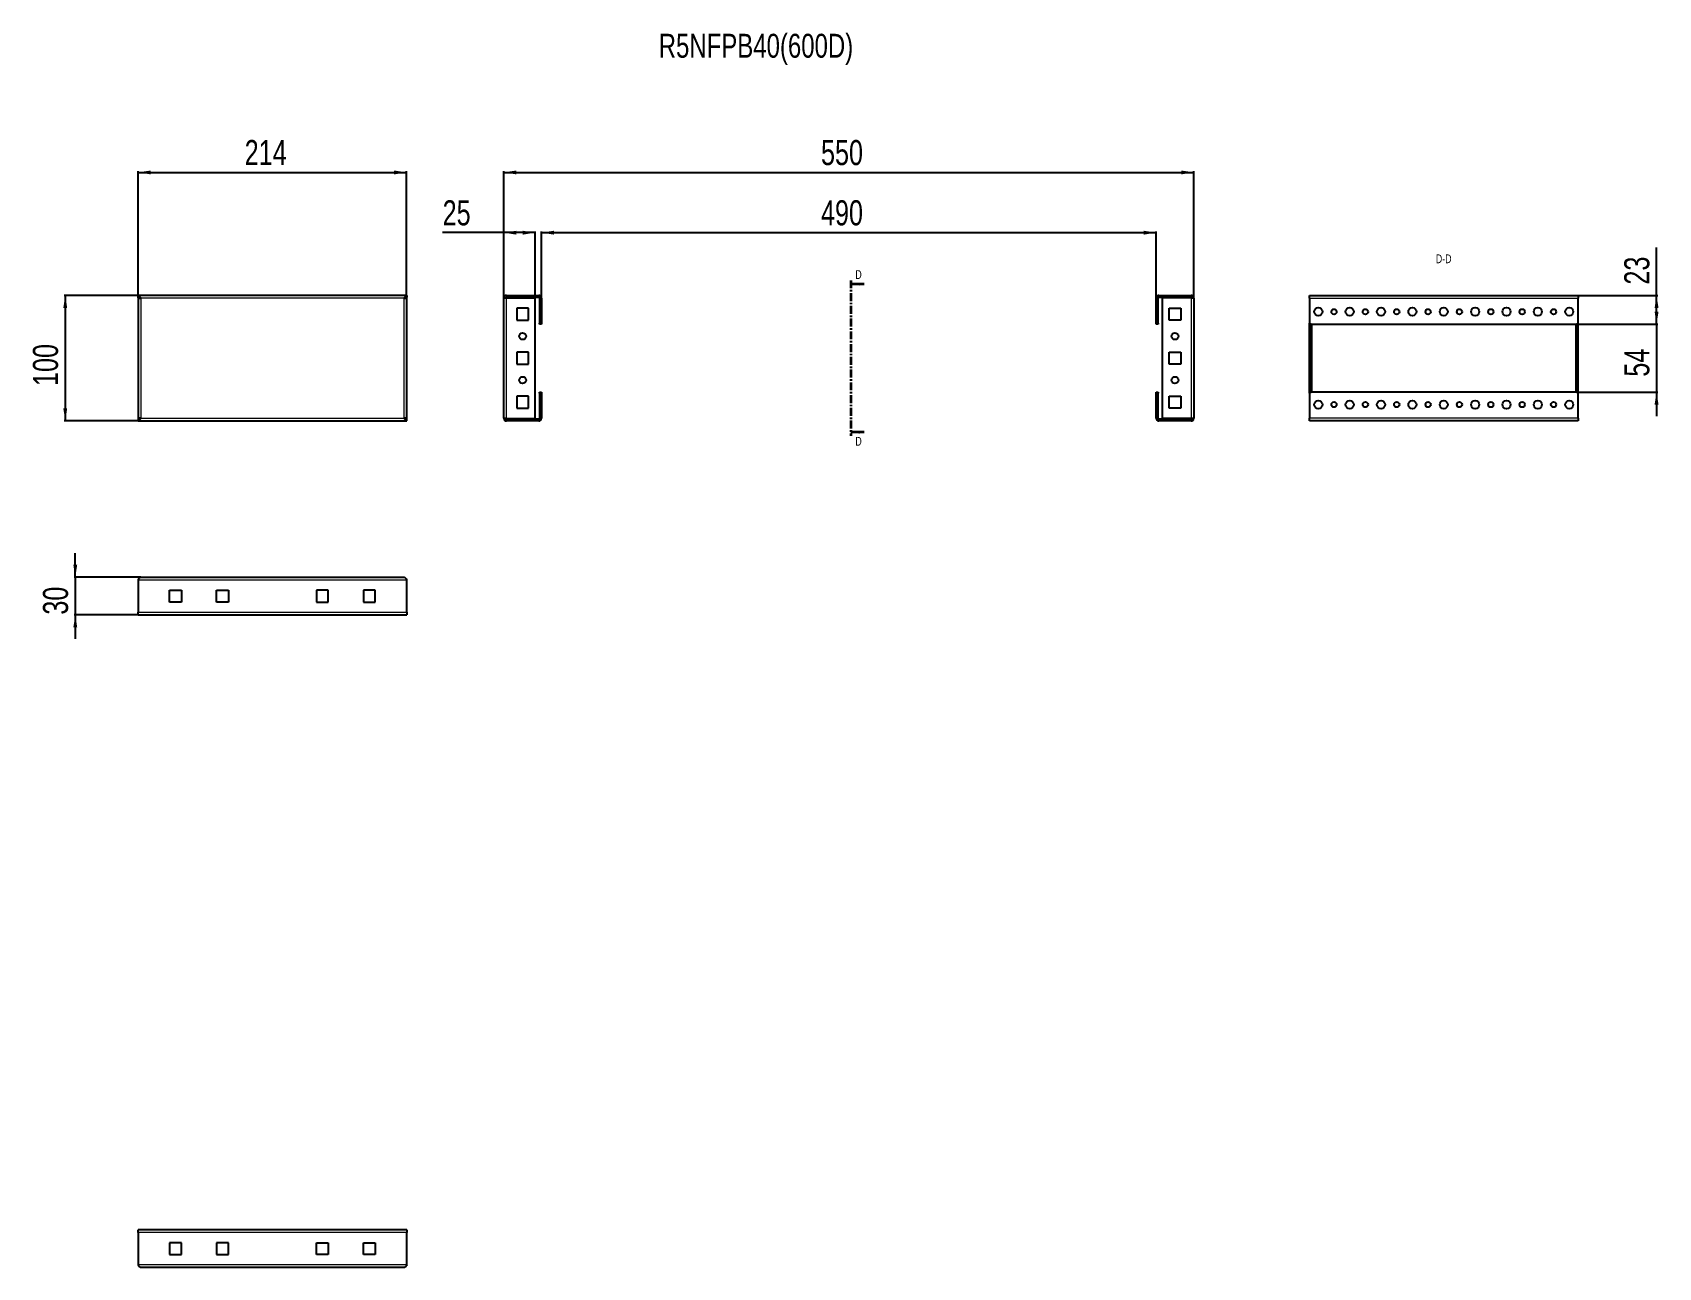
# Model space of a CAD drawing. Header units: millimetres. Extents: x -14 to 1282, y -442 to 542.
import ezdxf

# ---------------------------------------------------------------- set-up
doc = ezdxf.new("R2010")
doc.units = ezdxf.units.MM
doc.linetypes.add('CENTER', pattern=[10.16, 6.35, -1.27, 1.27, -1.27])
doc.layers.add('FORMAT', color=7, linetype='Continuous')
doc.styles.add('SLDTEXTSTYLE0', font='TXT', dxfattribs={"width": 0.75})
doc.dimstyles.new('SLDDIMSTYLE0', dxfattribs={"dimtxt": 20, "dimasz": 10, "dimexe": 0, "dimexo": 0.0625, "dimgap": 5, "dimtad": 2, "dimdec": 1, "dimrnd": 1e-09, "dimzin": 12, "dimdsep": 46, "dimtxsty": 'SLDTEXTSTYLE0', "dimsah": 1, "dimcen": 0.09, "dimadec": 0, "dimazin": 3, "dimtfac": 1, "dimtofl": 0, "dimtmove": 0, "dimatfit": 3, "dimfxl": 0, "dimfrac": 2, "dimtolj": 1, "dimtzin": 12, "dimarcsym": 0})
doc.dimstyles.new('SLDDIMSTYLE1', dxfattribs={"dimtxt": 20, "dimasz": 10, "dimexe": 0, "dimexo": 0.0625, "dimgap": 5, "dimtad": 2, "dimdec": 1, "dimrnd": 1e-09, "dimzin": 12, "dimdsep": 46, "dimtxsty": 'SLDTEXTSTYLE0', "dimsah": 1, "dimcen": 0.09, "dimadec": 0, "dimazin": 3, "dimtfac": 1, "dimtmove": 0, "dimatfit": 0, "dimfxl": 0, "dimfrac": 2, "dimtolj": 1, "dimtzin": 12, "dimarcsym": 0})

# ---------------------------------------------------------------- blocks, each defined once
blk = doc.blocks.new('_D')
at = {"layer": 'FORMAT'}
for p, q in [((70.2, 330.6), (70.2, 431.6)), ((70.2, 430.6), (284.2, 430.6)), ((284.2, 330.6), (284.2, 431.6))]:
    blk.add_line(p, q, dxfattribs=at)
for points in [[(70.2, 430.6), (80.2, 429), (80.2, 432.1)], [(284.2, 430.6), (274.2, 432.1), (274.2, 429)]]:
    blk.add_solid(points, dxfattribs=at)
at = {"layer": 'FORMAT', "insert": (155.1, 456.4), "char_height": 20, "attachment_point": 1, "style": 'SLDTEXTSTYLE0'}
blk.add_mtext('214', dxfattribs=at)
blk = doc.blocks.new('_D_1')
at = {"layer": 'FORMAT'}
for p, q in [((70.2, 332.6), (11.1, 332.6)), ((12.1, 332.6), (12.1, 232.6)), ((70.2, 232.6), (11.1, 232.6))]:
    blk.add_line(p, q, dxfattribs=at)
for points in [[(12.1, 332.6), (10.5, 322.6), (13.6, 322.6)], [(12.1, 232.6), (13.6, 242.6), (10.5, 242.6)]]:
    blk.add_solid(points, dxfattribs=at)
at = {"layer": 'FORMAT', "insert": (-13.7, 260.4), "char_height": 20, "attachment_point": 1, "rotation": 90, "style": 'SLDTEXTSTYLE0'}
blk.add_mtext('100', dxfattribs=at)
blk = doc.blocks.new('_D_2')
at = {"layer": 'FORMAT'}
for p, q in [((361.7, 330.5), (361.7, 431.6)), ((361.7, 430.6), (911.7, 430.6)), ((911.7, 330.5), (911.7, 431.6))]:
    blk.add_line(p, q, dxfattribs=at)
for points in [[(361.7, 430.6), (371.7, 429), (371.7, 432.1)], [(911.7, 430.6), (901.7, 432.1), (901.7, 429)]]:
    blk.add_solid(points, dxfattribs=at)
at = {"layer": 'FORMAT', "insert": (614.5, 456.4), "char_height": 20, "attachment_point": 1, "style": 'SLDTEXTSTYLE0'}
blk.add_mtext('550', dxfattribs=at)
blk = doc.blocks.new('_D_3')
at = {"layer": 'FORMAT'}
for p, q in [((391.7, 330.5), (391.7, 383.6)), ((391.7, 382.6), (881.7, 382.6)), ((881.7, 330.5), (881.7, 383.6))]:
    blk.add_line(p, q, dxfattribs=at)
for points in [[(391.7, 382.6), (401.7, 381), (401.7, 384.1)], [(881.7, 382.6), (871.7, 384.1), (871.7, 381)]]:
    blk.add_solid(points, dxfattribs=at)
at = {"layer": 'FORMAT', "insert": (614.5, 408.4), "char_height": 20, "attachment_point": 1, "style": 'SLDTEXTSTYLE0'}
blk.add_mtext('490', dxfattribs=at)
blk = doc.blocks.new('_D_4')
at = {"layer": 'FORMAT'}
for p, q in [((361.7, 382.6), (312.9, 382.6)), ((361.7, 330.5), (361.7, 383.6)), ((386.7, 382.6), (361.7, 382.6)), ((386.7, 330.6), (386.7, 383.6))]:
    blk.add_line(p, q, dxfattribs=at)
for points in [[(361.7, 382.6), (371.7, 381), (371.7, 384.1)], [(386.7, 382.6), (376.7, 384.1), (376.7, 381)]]:
    blk.add_solid(points, dxfattribs=at)
at = {"layer": 'FORMAT', "insert": (312.9, 408.4), "char_height": 20, "attachment_point": 1, "style": 'SLDTEXTSTYLE0'}
blk.add_mtext('25', dxfattribs=at)
blk = doc.blocks.new('_D_5')
at = {"layer": 'FORMAT'}
for p, q in [((20.1, 108), (20.1, 127.3)), ((72.3, 108), (19.1, 108)), ((20.1, 108), (20.1, 78)), ((70.2, 78), (19.1, 78)), ((20.1, 78), (20.1, 58.8))]:
    blk.add_line(p, q, dxfattribs=at)
for points in [[(20.1, 108), (21.6, 118), (18.5, 118)], [(20.1, 78), (18.5, 68), (21.6, 68)]]:
    blk.add_solid(points, dxfattribs=at)
at = {"layer": 'FORMAT', "insert": (-5.7, 78.2), "char_height": 20, "attachment_point": 1, "rotation": 90, "style": 'SLDTEXTSTYLE0'}
blk.add_mtext('30', dxfattribs=at)
blk = doc.blocks.new('_D_6')
at = {"layer": 'FORMAT'}
for p, q in [((1280.5, 309.6), (1280.5, 328.8)), ((1216.9, 309.6), (1281.5, 309.6)), ((1280.5, 309.6), (1280.5, 255.6)), ((1216.9, 255.6), (1281.5, 255.6)), ((1280.5, 255.6), (1280.5, 236.3))]:
    blk.add_line(p, q, dxfattribs=at)
for points in [[(1280.5, 309.6), (1282.1, 319.6), (1279, 319.6)], [(1280.5, 255.6), (1279, 245.6), (1282.1, 245.6)]]:
    blk.add_solid(points, dxfattribs=at)
at = {"layer": 'FORMAT', "insert": (1254.8, 267.8), "char_height": 20, "attachment_point": 1, "rotation": 90, "style": 'SLDTEXTSTYLE0'}
blk.add_mtext('54', dxfattribs=at)
blk = doc.blocks.new('_D_7')
at = {"layer": 'FORMAT'}
for p, q in [((1280.5, 332.6), (1280.5, 370.7)), ((1217.9, 332.6), (1281.5, 332.6)), ((1280.5, 309.6), (1280.5, 332.6)), ((1216.9, 309.6), (1281.5, 309.6))]:
    blk.add_line(p, q, dxfattribs=at)
for points in [[(1280.5, 332.6), (1279, 322.6), (1282.1, 322.6)], [(1280.5, 309.6), (1282.1, 319.6), (1279, 319.6)]]:
    blk.add_solid(points, dxfattribs=at)
at = {"layer": 'FORMAT', "insert": (1254.8, 341.2), "char_height": 20, "attachment_point": 1, "rotation": 90, "style": 'SLDTEXTSTYLE0'}
blk.add_mtext('23', dxfattribs=at)

msp = doc.modelspace()

# ---------------------------------------------------------------- linework, layer by layer
at = {"color": 7, "linetype": 'CENTER', "lineweight": 35}
msp.add_line((638.2, 344.57), (638.2, 220.56), dxfattribs=at)
at = {"color": 7, "linetype": 'Continuous', "lineweight": 35}
for p, q in [((648.84, 341.57), (638.2, 341.57)), ((648.84, 223.56), (638.2, 223.56))]:
    msp.add_line(p, q, dxfattribs=at)
at = {"color": 7, "linetype": 'Continuous', "lineweight": 25}
for p, q in [((70.22, 331.07), (70.22, 332.57)), ((284.22, 332.57), (70.22, 332.57)), ((70.22, 331.07), (70.22, 330.57)), ((70.22, 330.57), (70.22, 234.57)), ((70.22, 330.57), (71.72, 330.57)), ((284.22, 330.57), (282.72, 330.57)), ((284.22, 332.57), (284.22, 331.07)), ((284.22, 330.57), (284.22, 331.07)), ((284.22, 234.57), (284.22, 330.57)), ((361.66, 234.67), (361.66, 330.47)), ((363.76, 332.57), (363.76, 331.07)), ((363.76, 332.57), (389.56, 332.57)), ((363.76, 331.07), (389.56, 331.07)), ((363.76, 330.57), (386.66, 330.57)), ((386.66, 234.57), (386.66, 330.57)), ((390.16, 330.47), (390.16, 310.57)), ((391.66, 330.47), (391.66, 310.57)), ((881.66, 310.57), (881.66, 330.47)), ((883.16, 310.57), (883.16, 330.47)), ((883.76, 332.57), (909.56, 332.57)), ((883.76, 331.07), (909.56, 331.07)), ((886.66, 234.57), (886.66, 330.57)), ((909.56, 330.57), (886.66, 330.57)), ((909.56, 331.07), (909.56, 332.57)), ((911.66, 330.47), (911.66, 234.67)), ((1003.93, 332.57), (1217.93, 332.57)), ((1003.93, 330.47), (1003.93, 332.57)), ((1003.93, 330.47), (1003.93, 310.57)), ((1217.93, 332.57), (1217.93, 330.47)), ((1217.93, 310.57), (1217.93, 330.47)), ((371.91, 322.32), (371.91, 312.82)), ((381.41, 322.32), (371.91, 322.32)), ((371.91, 312.82), (381.41, 312.82)), ((381.41, 312.82), (381.41, 322.32)), ((891.91, 322.32), (901.41, 322.32)), ((891.91, 312.82), (891.91, 322.32)), ((901.41, 312.82), (891.91, 312.82)), ((901.41, 322.32), (901.41, 312.82)), ((390.16, 310.57), (391.66, 310.57)), ((390.16, 309.57), (390.16, 310.57)), ((391.66, 309.57), (390.16, 309.57)), ((391.66, 310.57), (391.66, 309.57)), ((881.66, 310.57), (883.16, 310.57)), ((881.66, 309.57), (881.66, 310.57)), ((883.16, 309.57), (881.66, 309.57)), ((883.16, 310.57), (883.16, 309.57)), ((1003.93, 310.57), (1004.93, 309.57)), ((1003.93, 254.57), (1003.93, 310.57)), ((1004.93, 309.57), (1216.93, 309.57)), ((1005.43, 255.57), (1005.43, 309.57)), ((1216.43, 255.57), (1216.43, 309.57)), ((1216.93, 309.57), (1217.93, 310.57)), ((1217.93, 254.57), (1217.93, 310.57)), ((371.91, 287.32), (371.91, 277.82)), ((381.41, 287.32), (371.91, 287.32)), ((381.41, 277.82), (381.41, 287.32)), ((891.91, 287.32), (901.41, 287.32)), ((891.91, 277.82), (891.91, 287.32)), ((901.41, 287.32), (901.41, 277.82)), ((371.91, 277.82), (381.41, 277.82)), ((901.41, 277.82), (891.91, 277.82)), ((381.41, 252.32), (371.91, 252.32)), ((371.91, 252.32), (371.91, 242.82)), ((381.41, 242.82), (381.41, 252.32)), ((390.16, 255.57), (391.66, 255.57)), ((390.16, 254.57), (390.16, 255.57)), ((391.66, 254.57), (390.16, 254.57)), ((390.16, 254.57), (390.16, 234.67)), ((391.66, 255.57), (391.66, 254.57)), ((391.66, 254.57), (391.66, 234.67)), ((881.66, 255.57), (883.16, 255.57)), ((881.66, 254.57), (881.66, 255.57)), ((881.66, 234.67), (881.66, 254.57)), ((883.16, 254.57), (881.66, 254.57)), ((883.16, 255.57), (883.16, 254.57)), ((883.16, 234.67), (883.16, 254.57)), ((891.91, 252.32), (901.41, 252.32)), ((891.91, 242.82), (891.91, 252.32)), ((901.41, 252.32), (901.41, 242.82)), ((1004.93, 255.57), (1003.93, 254.57)), ((1003.93, 254.57), (1003.93, 234.67)), ((1216.93, 255.57), (1004.93, 255.57)), ((1217.93, 254.57), (1216.93, 255.57)), ((1217.93, 234.67), (1217.93, 254.57)), ((71.72, 234.57), (70.22, 234.57)), ((70.22, 234.57), (70.22, 234.07)), ((70.22, 234.07), (70.22, 232.57)), ((282.72, 234.57), (284.22, 234.57)), ((284.22, 234.07), (284.22, 234.57)), ((284.22, 232.57), (284.22, 234.07)), ((363.76, 234.57), (386.66, 234.57)), ((363.76, 232.57), (363.76, 234.07)), ((389.56, 234.07), (363.76, 234.07)), ((371.91, 242.82), (381.41, 242.82)), ((909.56, 234.07), (883.76, 234.07)), ((909.56, 234.57), (886.66, 234.57)), ((901.41, 242.82), (891.91, 242.82)), ((909.56, 234.07), (909.56, 232.57)), ((1003.93, 232.57), (1003.93, 234.67)), ((1217.93, 234.67), (1217.93, 232.57)), ((70.22, 232.57), (284.22, 232.57)), ((389.56, 232.57), (363.76, 232.57)), ((909.56, 232.57), (883.76, 232.57)), ((1217.93, 232.57), (1003.93, 232.57)), ((70.22, 105.92), (70.22, 80.12)), ((72.32, 108.02), (282.12, 108.02)), ((284.22, 80.12), (284.22, 105.92)), ((95.22, 97.77), (104.72, 97.77)), ((95.22, 88.27), (95.22, 97.77)), ((104.72, 97.77), (104.72, 88.27)), ((132.72, 97.77), (142.22, 97.77)), ((132.72, 88.27), (132.72, 97.77)), ((142.22, 97.77), (142.22, 88.27)), ((221.72, 97.77), (212.22, 97.77)), ((212.22, 97.77), (212.22, 88.27)), ((221.72, 88.27), (221.72, 97.77)), ((249.72, 97.77), (249.72, 88.27)), ((259.22, 97.77), (249.72, 97.77)), ((259.22, 88.27), (259.22, 97.77)), ((70.22, 78.02), (70.22, 80.12)), ((70.22, 78.02), (284.22, 78.02)), ((104.72, 88.27), (95.22, 88.27)), ((142.22, 88.27), (132.72, 88.27)), ((212.22, 88.27), (221.72, 88.27)), ((249.72, 88.27), (259.22, 88.27)), ((284.22, 80.12), (284.22, 78.02)), ((70.22, -414.08), (70.22, -411.98)), ((284.22, -411.98), (70.22, -411.98)), ((70.22, -414.08), (70.22, -439.88)), ((284.22, -411.98), (284.22, -414.08)), ((284.22, -439.88), (284.22, -414.08)), ((104.72, -422.23), (95.22, -422.23)), ((95.22, -422.23), (95.22, -431.73)), ((104.72, -431.73), (104.72, -422.23)), ((142.22, -422.23), (132.72, -422.23)), ((132.72, -422.23), (132.72, -431.73)), ((142.22, -431.73), (142.22, -422.23)), ((212.22, -431.73), (212.22, -422.23)), ((212.22, -422.23), (221.72, -422.23)), ((221.72, -422.23), (221.72, -431.73)), ((249.72, -422.23), (259.22, -422.23)), ((249.72, -431.73), (249.72, -422.23)), ((259.22, -422.23), (259.22, -431.73)), ((95.22, -431.73), (104.72, -431.73)), ((132.72, -431.73), (142.22, -431.73)), ((221.72, -431.73), (212.22, -431.73)), ((259.22, -431.73), (249.72, -431.73)), ((282.12, -441.98), (72.32, -441.98))]:
    msp.add_line(p, q, dxfattribs=at)
at = {"color": 8, "linetype": 'Continuous', "lineweight": 18}
for p, q in [((72.32, 330.47), (72.32, 234.67)), ((282.12, 330.47), (72.32, 330.47)), ((282.12, 234.67), (282.12, 330.47)), ((363.76, 234.57), (363.76, 330.57)), ((389.56, 331.07), (389.56, 332.57)), ((390.16, 330.47), (391.66, 330.47)), ((883.16, 330.47), (881.66, 330.47)), ((883.76, 331.07), (883.76, 332.57)), ((909.56, 330.57), (909.56, 234.57)), ((1003.93, 330.47), (1217.93, 330.47)), ((1006.03, 255.57), (1006.03, 309.57)), ((1215.83, 309.57), (1215.83, 255.57)), ((72.32, 234.67), (282.12, 234.67)), ((389.56, 234.07), (389.56, 232.57)), ((390.16, 234.67), (391.66, 234.67)), ((883.16, 234.67), (881.66, 234.67)), ((883.76, 234.07), (883.76, 232.57)), ((1217.93, 234.67), (1003.93, 234.67)), ((70.22, 105.92), (284.22, 105.92)), ((70.22, 80.12), (284.22, 80.12)), ((284.22, -414.08), (70.22, -414.08)), ((284.22, -439.88), (70.22, -439.88))]:
    msp.add_line(p, q, dxfattribs=at)
at = {"color": 7, "linetype": 'Continuous', "lineweight": 25}
for centre, radius in [((1010.93, 319.57), 3.25), ((1023.43, 319.57), 2.1), ((1035.93, 319.57), 3.25), ((1048.43, 319.57), 2.1), ((1060.93, 319.57), 3.25), ((1073.43, 319.57), 2.1), ((1085.93, 319.57), 3.25), ((1098.43, 319.57), 2.1), ((1110.93, 319.57), 3.25), ((1123.43, 319.57), 2.1), ((1135.93, 319.57), 3.25), ((1148.43, 319.57), 2.1), ((1160.93, 319.57), 3.25), ((1173.43, 319.57), 2.1), ((1185.93, 319.57), 3.25), ((1198.43, 319.57), 2.1), ((1210.93, 319.57), 3.25), ((376.66, 300.07), 2.75), ((896.66, 300.07), 2.75), ((376.66, 265.07), 2.75), ((896.66, 265.07), 2.75), ((1010.93, 245.57), 3.25), ((1023.43, 245.57), 2.1), ((1035.93, 245.57), 3.25), ((1048.43, 245.57), 2.1), ((1060.93, 245.57), 3.25), ((1073.43, 245.57), 2.1), ((1085.93, 245.57), 3.25), ((1098.43, 245.57), 2.1), ((1110.93, 245.57), 3.25), ((1123.43, 245.57), 2.1), ((1135.93, 245.57), 3.25), ((1148.43, 245.57), 2.1), ((1160.93, 245.57), 3.25), ((1173.43, 245.57), 2.1), ((1185.93, 245.57), 3.25), ((1198.43, 245.57), 2.1), ((1210.93, 245.57), 3.25)]:
    msp.add_circle(centre, radius, dxfattribs=at)
for centre, radius, start, end in [((389.56, 330.47), 2.1, 0, 90), ((389.56, 330.47), 0.6, 0, 90), ((883.76, 330.47), 2.1, 90, 180), ((883.76, 330.47), 0.6, 90, 180), ((389.56, 234.67), 2.1, 270, 0), ((389.56, 234.67), 0.6, 270, 0), ((883.76, 234.67), 2.1, 180, 270), ((883.76, 234.67), 0.6, 180, 270)]:
    msp.add_arc(centre, radius, start, end, dxfattribs=at)
for points, knots in [([(72.32, 330.47), (72.14, 330.75), (71.78, 331.31), (71.25, 332.01), (70.73, 332.48), (70.38, 332.54), (70.22, 332.57)], [0, 0, 0, 0, 0.25475266, 0.50964469, 0.7645377, 1, 1, 1, 1]), ([(72.32, 330.47), (72.14, 330.55), (71.77, 330.71), (71.08, 330.98), (70.56, 331.03), (70.22, 331.07)], [0, 0, 0, 0, 0.2598775, 0.5197391, 1, 1, 1, 1]), ([(911.66, 330.47), (911.63, 330.75), (911.56, 331.31), (911.06, 332.01), (910.36, 332.48), (909.82, 332.54), (909.56, 332.57)], [0, 0, 0, 0, 0.25475266, 0.50964469, 0.7645377, 1, 1, 1, 1]), ([(910.16, 330.47), (910.15, 330.55), (910.13, 330.71), (909.94, 330.98), (909.71, 331.03), (909.56, 331.07)], [0, 0, 0, 0, 0.2598775, 0.5197391, 1, 1, 1, 1]), ([(282.12, 108.02), (282.3, 107.99), (282.65, 107.92), (283.19, 107.42), (283.71, 106.72), (284.06, 106.18), (284.22, 105.92)], [0, 0, 0, 0, 0.2547527, 0.5096447, 0.7645377, 1, 1, 1, 1]), ([(72.32, -441.98), (72.14, -441.95), (71.78, -441.88), (71.25, -441.38), (70.73, -440.68), (70.38, -440.14), (70.22, -439.88)], [0, 0, 0, 0, 0.25475266, 0.50964469, 0.7645377, 1, 1, 1, 1])]:
    msp.add_open_spline(points, degree=3, knots=knots, dxfattribs=at)
for points in [[(70.22, 330.57), (70.25, 330.56), (70.31, 330.54), (70.8, 330.52), (71.49, 330.49), (72.04, 330.47), (72.32, 330.47)], [(284.22, 332.57), (284.04, 332.53), (283.69, 332.47), (283.17, 331.99), (282.64, 331.29), (282.29, 330.74), (282.12, 330.47)], [(284.22, 331.07), (283.87, 331.03), (283.17, 330.95), (282.47, 330.63), (282.12, 330.47)], [(282.12, 330.47), (282.39, 330.47), (282.95, 330.49), (283.64, 330.52), (284.13, 330.54), (284.19, 330.56), (284.22, 330.57)], [(363.76, 332.57), (363.49, 332.53), (362.94, 332.47), (362.24, 331.99), (361.76, 331.29), (361.69, 330.74), (361.66, 330.47)], [(361.66, 330.47), (361.69, 330.47), (361.76, 330.49), (362.24, 330.52), (362.94, 330.54), (363.49, 330.56), (363.76, 330.57)], [(363.76, 331.07), (363.6, 331.03), (363.27, 330.95), (363.2, 330.63), (363.16, 330.47)], [(909.56, 330.57), (909.84, 330.56), (910.39, 330.54), (911.08, 330.52), (911.57, 330.49), (911.63, 330.47), (911.66, 330.47)], [(72.32, 234.67), (72.04, 234.66), (71.49, 234.64), (70.8, 234.62), (70.31, 234.59), (70.25, 234.57), (70.22, 234.57)], [(70.22, 232.57), (70.39, 232.6), (70.74, 232.66), (71.27, 233.15), (71.79, 233.84), (72.14, 234.39), (72.32, 234.67)], [(70.22, 234.07), (70.57, 234.1), (71.27, 234.18), (71.97, 234.5), (72.32, 234.67)], [(282.12, 234.67), (282.29, 234.39), (282.64, 233.84), (283.17, 233.15), (283.69, 232.66), (284.04, 232.6), (284.22, 232.57)], [(282.12, 234.67), (282.47, 234.5), (283.17, 234.18), (283.87, 234.1), (284.22, 234.07)], [(284.22, 234.57), (284.19, 234.57), (284.13, 234.59), (283.64, 234.62), (282.95, 234.64), (282.39, 234.66), (282.12, 234.67)], [(363.76, 234.57), (363.49, 234.57), (362.94, 234.59), (362.24, 234.62), (361.76, 234.64), (361.69, 234.66), (361.66, 234.67)], [(361.66, 234.67), (361.69, 234.39), (361.76, 233.84), (362.24, 233.15), (362.94, 232.66), (363.49, 232.6), (363.76, 232.57)], [(363.16, 234.67), (363.2, 234.5), (363.27, 234.18), (363.6, 234.1), (363.76, 234.07)], [(911.66, 234.67), (911.63, 234.66), (911.57, 234.64), (911.08, 234.62), (910.39, 234.59), (909.84, 234.57), (909.56, 234.57)], [(909.56, 232.57), (909.84, 232.6), (910.39, 232.66), (911.08, 233.15), (911.57, 233.84), (911.63, 234.39), (911.66, 234.67)], [(909.56, 234.07), (909.72, 234.1), (910.05, 234.18), (910.12, 234.5), (910.16, 234.67)], [(70.22, 105.92), (70.39, 106.19), (70.74, 106.75), (71.27, 107.44), (71.79, 107.92), (72.14, 107.99), (72.32, 108.02)], [(284.22, -439.88), (284.04, -440.16), (283.69, -440.71), (283.17, -441.4), (282.64, -441.89), (282.29, -441.95), (282.12, -441.98)]]:
    msp.add_open_spline(points, degree=3, dxfattribs=at)
at = {"color": 7, "linetype": 'Continuous', "lineweight": 35}
for points in [[(638.2, 341.57), (645.2, 340.45), (645.2, 342.69)], [(638.2, 223.56), (645.2, 222.44), (645.2, 224.68)]]:
    msp.add_solid(points, dxfattribs=at)

# ---------------------------------------------------------------- texts
at = {"color": 7, "linetype": 'Continuous', "char_height": 7, "attachment_point": 1, "style": 'SLDTEXTSTYLE0'}
for insert in [(641.9, 352.68), (641.9, 219.86)]:
    msp.add_mtext('D', dxfattribs=dict(at, insert=insert))
at = {"layer": 'FORMAT', "style": 'SLDTEXTSTYLE0'}
for s, insert, char_height, attachment_point in [('R5NFPB40(600D)', (485.13, 541.03), 19.05, 1), ('D-D', (1110.83, 365.26), 7, 2)]:
    msp.add_mtext(s, dxfattribs=dict(at, insert=insert, char_height=char_height, attachment_point=attachment_point))

# ---------------------------------------------------------------- dimensions: what is measured, and where the dimension line sits
at = {"layer": 'FORMAT'}
for base, p1, p2, picture, middle in [((284.22, 430.57), (70.22, 330.57), (284.22, 330.57), '_D', (177.22, 430.57)), ((911.66, 430.57), (361.66, 330.47), (911.66, 330.47), '_D_2', (636.66, 430.57)), ((361.66, 382.57), (386.66, 330.57), (361.66, 330.47), '_D_4', (327.66, 382.57)), ((881.66, 382.57), (391.66, 330.47), (881.66, 330.47), '_D_3', (636.66, 382.57))]:
    dim = msp.add_linear_dim(base=base, p1=p1, p2=p2, dimstyle='SLDDIMSTYLE0', dxfattribs=at)
    dim.commit()
    dim.dimension.update_dxf_attribs({"geometry": picture, "text_midpoint": middle, "dimtype": 160})
for base, p1, p2, dimstyle, picture, middle in [((1280.54, 332.57), (1216.93, 309.57), (1217.93, 332.57), 'SLDDIMSTYLE0', '_D_7', (1280.54, 355.95)), ((12.05, 232.57), (70.22, 332.57), (70.22, 232.57), 'SLDDIMSTYLE0', '_D_1', (12.05, 282.57)), ((1280.54, 255.57), (1216.93, 309.57), (1216.93, 255.57), 'SLDDIMSTYLE1', '_D_6', (1280.54, 282.57)), ((20.05, 78.02), (72.32, 108.02), (70.22, 78.02), 'SLDDIMSTYLE1', '_D_5', (20.05, 93.02))]:
    dim = msp.add_linear_dim(base=base, p1=p1, p2=p2, angle=90, dimstyle=dimstyle, dxfattribs=at)
    dim.commit()
    dim.dimension.update_dxf_attribs({"geometry": picture, "text_midpoint": middle, "dimtype": 160})

doc.saveas('drawing.dxf')
